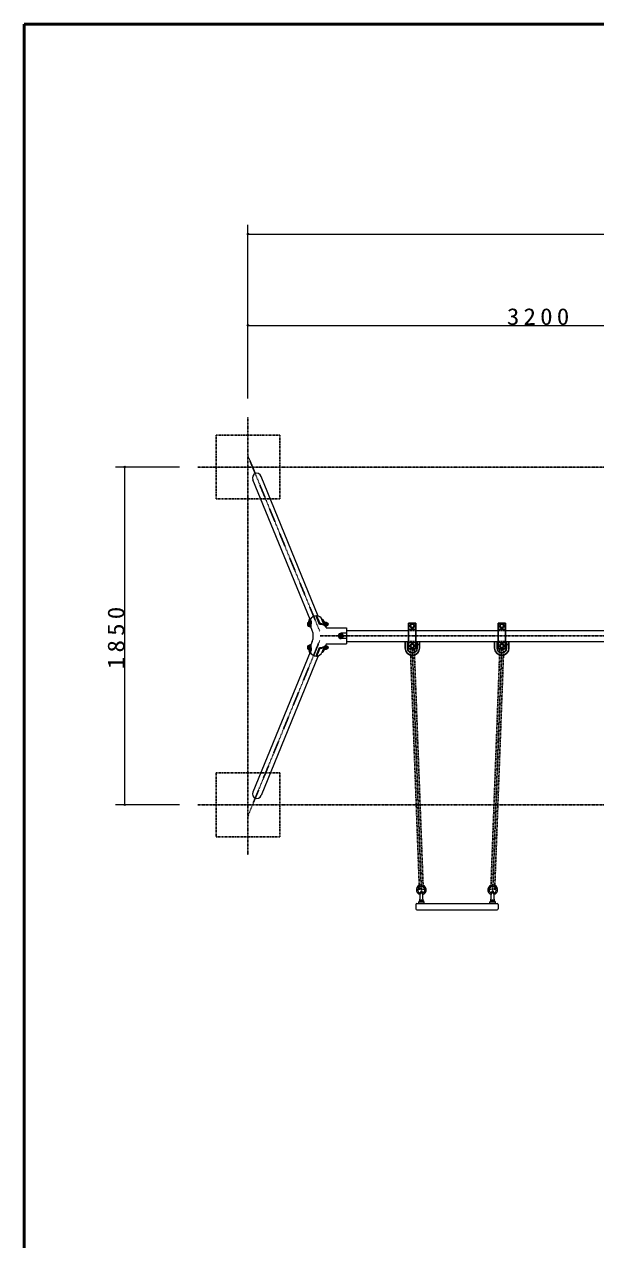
# Model space of a CAD drawing. Units: millimetres at full size. Extents: x -35408 to 50, y -49934 to 13350.
# Drawn here: x -19250 to -16121, y 6693 to 13350 of the extents above; entities that cross this region are included whole.
import ezdxf

# ---------------------------------------------------------------- set-up
doc = ezdxf.new("R2010")
doc.units = ezdxf.units.MM
doc.linetypes.add('USER2', pattern=[6, 3, -1, 1, -1])
doc.linetypes.add('USER4', pattern=[8, 5, -3])
for name, color, linetype, lineweight in [('A3図枠', 7, 'Continuous', 25), ('線', 2, 'Continuous', 25), ('補助', 2, 'Continuous', 25)]:
    doc.layers.add(name, color=color, linetype=linetype, lineweight=lineweight)
doc.styles.add('ＭＳ ゴシック', font='')
doc.styles.get('ＭＳ ゴシック').set_extended_font_data('MS Gothic')

# ---------------------------------------------------------------- blocks, each defined once
blk = doc.blocks.new('dimension_origin')
at = {"color": 0, "linetype": 'Continuous', "lineweight": -2}
blk.add_circle((0, 0), 1.25, dxfattribs=at)

msp = doc.modelspace()

# ---------------------------------------------------------------- linework, layer by layer
at = {"layer": 'A3図枠', "lineweight": 50}
for p, q in [((-19250, 13350), (-19250, 0)), ((0, 13350), (-19250, 13350))]:
    msp.add_line(p, q, dxfattribs=at)
at = {"layer": '線', "color": 20, "linetype": 'USER2'}
for p, q in [((-18025, 8800), (-18025, 11200)), ((-17631.837, 10025), (-18026.029, 10988.583)), ((-18300, 10925), (-11350, 10925)), ((-17630, 10000), (-14825, 10000)), ((-17631.837, 9975), (-18026.029, 9011.417)), ((-17074.776, 8589.106), (-17125, 9932.5)), ((-16685.224, 8589.106), (-16635, 9932.5)), ((-18300, 9075), (-11350, 9075))]:
    msp.add_line(p, q, dxfattribs=at)
at = {"layer": '線', "color": 7, "lineweight": 13}
for p, q in [((-17684.507, 10089.57), (-17997.836, 10855.489)), ((-17639.8, 10108.643), (-17952.855, 10873.89)), ((-17690.865, 10073.114), (-17689.633, 10089.57)), ((-17689.633, 10089.57), (-17684.174, 10089.57)), ((-17607.343, 10059.385), (-17619.942, 10090.183)), ((-17686.712, 10049.839), (-17687.438, 10051.614)), ((-17680.784, 10048.777), (-17685.008, 10048.777)), ((-17673.171, 10030.169), (-17680.784, 10048.777)), ((-17596.716, 10044), (-17599.246, 10050.184)), ((-17596.716, 10044), (-17485, 10044)), ((-17485, 10015), (-17515, 10015)), ((-17485, 10044), (-17485, 9956)), ((-17485, 10030.25), (-17145, 10030.25)), ((-17105, 10030.25), (-16655, 10030.25)), ((-16615, 10030.25), (-16015, 10030.25)), ((-17690.865, 9926.886), (-17689.633, 9910.43)), ((-17686.712, 9950.161), (-17687.438, 9948.386)), ((-17680.784, 9951.223), (-17685.008, 9951.223)), ((-17673.171, 9969.831), (-17680.784, 9951.223)), ((-17607.343, 9940.615), (-17619.942, 9909.817)), ((-17596.716, 9956), (-17599.246, 9949.816)), ((-17596.716, 9956), (-17485, 9956)), ((-17485, 9985), (-17515, 9985)), ((-17485, 9969.75), (-17145, 9969.75)), ((-17105, 9969.75), (-16655, 9969.75)), ((-16615, 9969.75), (-16015, 9969.75)), ((-17684.507, 9910.43), (-17997.836, 9144.511)), ((-17639.8, 9891.357), (-17952.855, 9126.11)), ((-17689.633, 9910.43), (-17684.174, 9910.43)), ((-17619.699, 9910.43), (-17614.197, 9910.43)), ((-17084.712, 8547.791), (-17080.982, 8595.569)), ((-17065.288, 8547.791), (-17069.018, 8595.569)), ((-16694.712, 8547.791), (-16690.982, 8595.569)), ((-16675.288, 8547.791), (-16679.018, 8595.569)), ((-17105, 8529.102), (-17105, 8504.102)), ((-17100, 8534.102), (-16660, 8534.102)), ((-17090, 8535.302), (-17090, 8542.902)), ((-17088.8, 8544.102), (-17061.2, 8544.102)), ((-17088.8, 8534.102), (-17061.2, 8534.102)), ((-17060, 8535.302), (-17060, 8542.902)), ((-16700, 8535.302), (-16700, 8542.902)), ((-16698.8, 8544.102), (-16671.2, 8544.102)), ((-16698.8, 8534.102), (-16671.2, 8534.102)), ((-16670, 8535.302), (-16670, 8542.902)), ((-16655, 8529.102), (-16655, 8504.102)), ((-17100, 8499.102), (-16660, 8499.102))]:
    msp.add_line(p, q, dxfattribs=at)
at = {"layer": '線'}
for p, q in [((-17695.854, 10054.114), (-17696.425, 10054.918)), ((-17695.854, 10073.114), (-17696.392, 10072.357)), ((-17695.066, 10073.114), (-17695.854, 10073.114)), ((-17695.854, 10054.114), (-17695.066, 10054.114)), ((-17687.191, 10073.114), (-17695.066, 10073.114)), ((-17695.066, 10054.114), (-17687.191, 10054.114)), ((-17692.997, 10063.614), (-17686.238, 10063.614)), ((-17684.65, 10077.388), (-17689.633, 10089.57)), ((-17688.143, 10075.614), (-17685.681, 10075.614)), ((-17686.238, 10063.614), (-17687.191, 10073.114)), ((-17687.191, 10054.114), (-17686.238, 10063.614)), ((-17679.191, 10077.388), (-17684.174, 10089.57)), ((-17632.669, 10064.979), (-17651.359, 10110.666)), ((-17649.611, 10106.394), (-17649.291, 10110.655)), ((-17631.751, 10067.78), (-17649.291, 10110.655)), ((-17619.699, 10089.57), (-17614.197, 10089.57)), ((-17609.214, 10077.388), (-17614.197, 10089.57)), ((-17608.737, 10075.614), (-17607.783, 10075.614)), ((-17606.857, 10074.364), (-17604.828, 10074.364)), ((-17595.148, 10073.114), (-17603.955, 10073.114)), ((-17594.195, 10063.614), (-17602.924, 10063.614)), ((-17601.814, 10054.114), (-17595.148, 10054.114)), ((-17595.09, 10073.114), (-17595.148, 10073.114)), ((-17595.148, 10054.114), (-17595.09, 10054.114)), ((-17145, 10070), (-17105, 10070)), ((-17145, 10070), (-17145, 9930)), ((-17124.94, 10066.006), (-17134.44, 10060.522)), ((-17134.44, 10060.522), (-17134.44, 10049.552)), ((-17115.44, 10060.522), (-17124.94, 10066.006)), ((-17115.44, 10049.552), (-17115.44, 10060.522)), ((-17105, 10070), (-17105, 9930)), ((-16655, 10070), (-16615, 10070)), ((-16655, 10070), (-16655, 9930)), ((-16634.94, 10066.006), (-16644.44, 10060.522)), ((-16644.44, 10060.522), (-16644.44, 10049.552)), ((-16625.44, 10060.522), (-16634.94, 10066.006)), ((-16625.44, 10049.552), (-16625.44, 10060.522)), ((-16615, 10070), (-16615, 9930)), ((-17688.143, 10051.614), (-17685.681, 10051.614)), ((-17520.485, 10009.5), (-17525.97, 10000)), ((-17525.97, 10000), (-17520.485, 9990.5)), ((-17509.515, 10009.5), (-17520.485, 10009.5)), ((-17520.485, 9990.5), (-17509.515, 9990.5)), ((-17504.03, 10000), (-17509.515, 10009.5)), ((-17509.515, 9990.5), (-17504.03, 10000)), ((-17142.976, 10035.812), (-17106.976, 10035.812)), ((-17134.44, 10049.552), (-17124.94, 10044.067)), ((-17124.94, 10044.067), (-17115.44, 10049.552)), ((-16652.976, 10035.812), (-16616.976, 10035.812)), ((-16644.44, 10049.552), (-16634.94, 10044.067)), ((-16634.94, 10044.067), (-16625.44, 10049.552)), ((-17695.854, 9926.886), (-17696.425, 9927.691)), ((-17695.854, 9945.886), (-17696.392, 9945.13)), ((-17695.066, 9945.886), (-17695.854, 9945.886)), ((-17695.854, 9926.886), (-17695.066, 9926.886)), ((-17687.191, 9945.886), (-17695.066, 9945.886)), ((-17695.066, 9926.886), (-17687.191, 9926.886)), ((-17692.997, 9936.386), (-17686.238, 9936.386)), ((-17684.65, 9922.612), (-17689.633, 9910.43)), ((-17688.143, 9948.386), (-17685.681, 9948.386)), ((-17688.143, 9924.386), (-17685.681, 9924.386)), ((-17686.238, 9936.386), (-17687.191, 9945.886)), ((-17687.191, 9926.886), (-17686.238, 9936.386)), ((-17679.191, 9922.612), (-17684.174, 9910.43)), ((-17632.669, 9935.021), (-17651.359, 9889.334)), ((-17631.751, 9932.22), (-17649.291, 9889.345)), ((-17609.214, 9922.612), (-17614.197, 9910.43)), ((-17608.737, 9924.386), (-17607.783, 9924.386)), ((-17606.857, 9925.636), (-17604.828, 9925.636)), ((-17603.955, 9926.886), (-17595.148, 9926.886)), ((-17594.195, 9936.386), (-17602.924, 9936.386)), ((-17595.148, 9945.886), (-17601.814, 9945.886)), ((-17595.09, 9945.886), (-17595.148, 9945.886)), ((-17595.148, 9926.886), (-17595.09, 9926.886)), ((-17164, 9969.75), (-17164, 9932.5)), ((-17151, 9969.75), (-17151, 9932.5)), ((-17145, 9930), (-17105, 9930)), ((-17143, 9964.188), (-17107, 9964.188)), ((-17125, 9955.946), (-17134.5, 9950.461)), ((-17134.5, 9950.461), (-17134.5, 9939.492)), ((-17134.5, 9939.492), (-17125, 9934.007)), ((-17115.5, 9950.461), (-17125, 9955.946)), ((-17125, 9934.007), (-17115.5, 9939.492)), ((-17115.5, 9939.492), (-17115.5, 9950.461)), ((-17099, 9969.75), (-17099, 9932.5)), ((-17099, 9952.5), (-17086, 9952.5)), ((-17086, 9969.75), (-17086, 9932.5)), ((-16674, 9969.75), (-16674, 9932.5)), ((-16661, 9969.75), (-16661, 9932.5)), ((-16655, 9930), (-16615, 9930)), ((-16653, 9964.188), (-16617, 9964.188)), ((-16635, 9955.946), (-16644.5, 9950.461)), ((-16644.5, 9950.461), (-16644.5, 9939.492)), ((-16644.5, 9939.492), (-16635, 9934.007)), ((-16625.5, 9950.461), (-16635, 9955.946)), ((-16635, 9934.007), (-16625.5, 9939.492)), ((-16625.5, 9939.492), (-16625.5, 9950.461)), ((-16609, 9969.75), (-16609, 9932.5)), ((-16609, 9952.5), (-16596, 9952.5)), ((-16596, 9969.75), (-16596, 9932.5)), ((-17649.611, 9893.606), (-17649.291, 9889.345)), ((-17085.75, 8547.102), (-17064.25, 8547.102)), ((-17085.75, 8547.102), (-17085.75, 8544.102)), ((-17085.75, 8544.102), (-17064.25, 8544.102)), ((-17085.5, 8548.102), (-17085.5, 8547.102)), ((-17085.5, 8548.102), (-17064.5, 8548.102)), ((-17085.5, 8547.102), (-17064.5, 8547.102)), ((-17080, 8552.902), (-17070, 8552.902)), ((-17065.389, 8544.102), (-17066.192, 8547.102)), ((-17064.25, 8544.102), (-17065.054, 8547.102)), ((-17064.5, 8548.102), (-17064.5, 8547.102)), ((-17064.25, 8547.102), (-17064.25, 8544.102)), ((-16695.75, 8547.102), (-16674.25, 8547.102)), ((-16695.75, 8547.102), (-16695.75, 8544.102)), ((-16695.75, 8544.102), (-16674.25, 8544.102)), ((-16695.5, 8548.102), (-16695.5, 8547.102)), ((-16695.5, 8548.102), (-16674.5, 8548.102)), ((-16695.5, 8547.102), (-16674.5, 8547.102)), ((-16690, 8552.902), (-16680, 8552.902)), ((-16675.389, 8544.102), (-16676.192, 8547.102)), ((-16674.25, 8544.102), (-16675.054, 8547.102)), ((-16674.5, 8548.102), (-16674.5, 8547.102)), ((-16674.25, 8547.102), (-16674.25, 8544.102))]:
    msp.add_line(p, q, dxfattribs=at)
at = {"layer": '線', "color": 4, "linetype": 'USER4'}
for p, q in [((-17145, 10030.25), (-17105, 10030.25)), ((-16655, 10030.25), (-16615, 10030.25)), ((-17145, 9969.75), (-17105, 9969.75)), ((-17086.016, 8608.7), (-17135.493, 9932.108)), ((-17065.03, 8609.485), (-17114.507, 9932.892)), ((-16694.969, 8609.485), (-16645.493, 9932.892)), ((-16673.984, 8608.7), (-16624.507, 9932.108)), ((-16655, 9969.75), (-16615, 9969.75))]:
    msp.add_line(p, q, dxfattribs=at)
for points in [[(-18200, 10750), (-17850, 10750), (-17850, 11100), (-18200, 11100)], [(-18200, 8900), (-17850, 8900), (-17850, 9250), (-18200, 9250)]]:
    msp.add_lwpolyline(points, close=True, dxfattribs=at)
at = {"layer": '線'}
for centre, radius in [((-17124.94, 10055.037), 12), ((-17124.94, 10055.037), 9.5), ((-16634.94, 10055.037), 12), ((-16634.94, 10055.037), 9.5), ((-17515, 10000), 12), ((-17515, 10000), 9.5), ((-17125, 9944.976), 12), ((-17125, 9944.976), 9.5), ((-16635, 9944.976), 12), ((-16635, 9944.976), 9.5)]:
    msp.add_circle(centre, radius, dxfattribs=at)
for centre, radius, start, end in [((-17753.587, 10057.9), 71.639, 357.41378, 15.78562), ((-17678.151, 10057.9), 71.639, 0.70191, 15.78562), ((-17594.488, 10063.614), 8, 272.36259, 87.63741), ((-17753.587, 9942.1), 71.639, 344.21438, 2.58622), ((-17678.151, 9942.1), 71.639, 344.21438, 359.29809), ((-17594.488, 9936.386), 8, 272.36259, 87.63741), ((-17125, 9932.5), 39, 180, 0), ((-17125, 9932.5), 26, 180, 0), ((-16635, 9932.5), 39, 180, 0), ((-16635, 9932.5), 26, 180, 0), ((-17075, 8541.622), 12.339, 113.90552, 148.31866), ((-17075, 8541.622), 12.339, 31.68134, 66.09448), ((-16685, 8541.622), 12.339, 113.90552, 148.31866), ((-16685, 8541.622), 12.339, 31.68134, 66.09448)]:
    msp.add_arc(centre, radius, start, end, dxfattribs=at)
at = {"layer": '線', "color": 7, "lineweight": 13}
for centre, radius, start, end in [((-17746.917, 10000), 79.678, 337.75105, 22.24895), ((-17515, 10000), 15, 90, 270), ((-17075.523, 8609.092), 27, 92.14107, 256.17924), ((-17075.523, 8609.092), 20, 92.14107, 252.8573), ((-17075, 8595.102), 6, 4.46422, 175.53578), ((-17075.523, 8609.092), 27, 286.07159, 92.14107), ((-17075.523, 8609.092), 20, 290.22522, 92.14107), ((-16684.477, 8609.092), 27, 87.85894, 253.92842), ((-16684.477, 8609.092), 20, 87.85894, 249.77479), ((-16685, 8595.102), 6, 4.46422, 175.53578), ((-16684.477, 8609.092), 20, 287.14271, 87.85894), ((-16684.477, 8609.092), 27, 283.82077, 87.85894), ((-17100, 8529.102), 5, 90, 180), ((-17088.8, 8542.902), 1.2, 90, 180), ((-17088.8, 8535.302), 1.2, 180, 270), ((-17088.7, 8548.102), 4, 270, 355.53578), ((-17061.3, 8548.102), 4, 184.46422, 270), ((-17061.2, 8542.902), 1.2, 0, 90), ((-17061.2, 8535.302), 1.2, 270, 0), ((-16698.8, 8542.902), 1.2, 90, 180), ((-16698.8, 8535.302), 1.2, 180, 270), ((-16698.7, 8548.102), 4, 270, 355.53578), ((-16671.3, 8548.102), 4, 184.46422, 270), ((-16671.2, 8542.902), 1.2, 0, 90), ((-16671.2, 8535.302), 1.2, 270, 0), ((-16660, 8529.102), 5, 0, 90), ((-17100, 8504.102), 5, 180, 270), ((-16660, 8504.102), 5, 270, 0)]:
    msp.add_arc(centre, radius, start, end, dxfattribs=at)
for centre, major_axis, ratio, start_param, end_param in [((-17975.345, 10864.69), (-10.15, 24.81), 0.906513, 4.71238898, 7.85398163), ((-17650.78, 10075.795), (-35.171, -14.388), 0.906974, 4.37253431, 5.45487231), ((-17655.113, 10075.795), (-35.171, -14.388), 0.906974, 3.14159265, 4.20126595), ((-17685.008, 10054.667), (0, -5.89), 0.507131, 5.67511878, 6.28318531), ((-17685.008, 9945.333), (0, 5.89), 0.507131, 0, 0.60806652), ((-17650.78, 9924.205), (-35.171, 14.388), 0.906974, 0.82831299, 1.910651), ((-17655.113, 9924.205), (-35.171, 14.388), 0.906974, 2.08191936, 3.14159265), ((-17975.345, 9135.31), (-10.15, -24.81), 0.906513, 4.71238898, 7.85398163)]:
    msp.add_ellipse(centre, major_axis=major_axis, ratio=ratio, start_param=start_param, end_param=end_param, dxfattribs=at)
at = {"layer": '線'}
for centre in [(-17696.022, 10063.614), (-17696.022, 9936.386)]:
    msp.add_ellipse(centre, major_axis=(0, -9), ratio=0.173648, dxfattribs=at)
for centre, major_axis, ratio, start_param, end_param in [((-17693.473, 10068.364), (0.476, -4.75), 0.233139, 3.14159265, 6.23645151), ((-17693.473, 10058.864), (0.476, 4.75), 0.233139, 0.0467338, 3.14159265), ((-17688.143, 10063.614), (0, 12), 0.173648, 2.4843285, 6.94044946), ((-17685.008, 10054.667), (0, -5.89), 0.507131, 5.67511878, 7.85398163), ((-17685.681, 10063.614), (0, 12), 0.173648, 3.14159265, 6.28318531), ((-17633.797, 10034.28), (35.134, 14.373), 0.782052, 0.05658042, 1.23057601), ((-17639.154, 10036.785), (35.134, 14.373), 0.782052, 0.53468094, 1.05909327), ((-17607.783, 10063.614), (0, 12), 0.173648, 4.25384639, 6.28318531), ((-17604.828, 10063.614), (0, 10.75), 0.173648, 3.93507632, 6.28318531), ((-17594.668, 10068.364), (0.473, -4.75), 0.232752, 6.28318531, 9.37839809), ((-17594.668, 10058.864), (0.473, 4.75), 0.232752, 3.18797253, 6.28318531), ((-17594.98, 10063.614), (0, 9), 0.173648, 4.43878695, 4.98599101), ((-17693.473, 9941.136), (0.476, -4.75), 0.233139, 3.14159265, 6.23645151), ((-17693.473, 9931.636), (0.476, 4.75), 0.233139, 0.0467338, 3.14159265), ((-17688.143, 9936.386), (0, 12), 0.173648, 2.4843285, 6.94044946), ((-17685.008, 9945.333), (0, 5.89), 0.507131, 4.71238898, 6.89125183), ((-17685.681, 9936.386), (0, 12), 0.173648, 3.14159265, 6.28318531), ((-17633.797, 9965.72), (35.134, -14.373), 0.782052, 5.05260929, 6.22660489), ((-17639.154, 9963.215), (35.134, -14.373), 0.782052, 5.22409204, 5.74850437), ((-17607.783, 9936.386), (0, 12), 0.173648, 3.14159265, 5.1709316), ((-17604.828, 9936.386), (0, 10.75), 0.173648, 3.14159265, 5.48970186), ((-17594.668, 9941.136), (0.473, -4.75), 0.232752, 6.28318531, 9.37839809), ((-17594.668, 9931.636), (0.473, 4.75), 0.232752, 3.18797253, 6.28318531), ((-17594.98, 9936.386), (0, 9), 0.173648, 4.43878695, 4.98599101)]:
    msp.add_ellipse(centre, major_axis=major_axis, ratio=ratio, start_param=start_param, end_param=end_param, dxfattribs=at)
for points, knots in [([(-17680.814, 10057.726), (-17680.837, 10057.428), (-17680.861, 10057.13), (-17680.88, 10056.832), (-17680.9, 10056.534), (-17680.917, 10056.236), (-17680.931, 10055.938), (-17680.946, 10055.64), (-17680.958, 10055.341), (-17680.967, 10055.043), (-17680.976, 10054.744), (-17680.983, 10054.446), (-17680.987, 10054.147), (-17680.991, 10053.848), (-17680.993, 10053.55), (-17680.992, 10053.251), (-17680.991, 10052.952), (-17680.988, 10052.654), (-17680.981, 10052.355), (-17680.975, 10052.056), (-17680.967, 10051.758), (-17680.955, 10051.459), (-17680.944, 10051.161), (-17680.93, 10050.863), (-17680.914, 10050.564), (-17680.897, 10050.266), (-17680.878, 10049.968), (-17680.857, 10049.67), (-17680.835, 10049.372), (-17680.809, 10049.075), (-17680.784, 10048.777)], [0, 0, 0, 0, 1, 1, 1, 2, 2, 2, 3, 3, 3, 4, 4, 4, 5, 5, 5, 6, 6, 6, 7, 7, 7, 8, 8, 8, 9, 9, 9, 10, 10, 10, 10]), ([(-17679.191, 10077.388), (-17679.082, 10076.958), (-17678.973, 10076.528), (-17678.882, 10076.094), (-17678.791, 10075.66), (-17678.709, 10075.223), (-17678.647, 10074.784), (-17678.584, 10074.345), (-17678.534, 10073.903), (-17678.506, 10073.46), (-17678.479, 10073.018), (-17678.468, 10072.573), (-17678.484, 10072.13), (-17678.5, 10071.687), (-17678.542, 10071.244), (-17678.602, 10070.805), (-17678.661, 10070.366), (-17678.747, 10069.929), (-17678.839, 10069.495), (-17678.931, 10069.061), (-17679.042, 10068.631), (-17679.153, 10068.202), (-17679.265, 10067.772), (-17679.388, 10067.346), (-17679.506, 10066.918), (-17679.623, 10066.49), (-17679.747, 10066.064), (-17679.858, 10065.635), (-17679.969, 10065.205), (-17680.079, 10064.775), (-17680.172, 10064.341), (-17680.264, 10063.907), (-17680.345, 10063.47), (-17680.413, 10063.032), (-17680.481, 10062.594), (-17680.534, 10062.153), (-17680.58, 10061.712), (-17680.627, 10061.271), (-17680.661, 10060.828), (-17680.691, 10060.385), (-17680.721, 10059.943), (-17680.743, 10059.499), (-17680.763, 10059.056), (-17680.783, 10058.613), (-17680.799, 10058.169), (-17680.814, 10057.726)], [0, 0, 0, 0, 1, 1, 1, 2, 2, 2, 3, 3, 3, 4, 4, 4, 5, 5, 5, 6, 6, 6, 7, 7, 7, 8, 8, 8, 9, 9, 9, 10, 10, 10, 11, 11, 11, 12, 12, 12, 13, 13, 13, 14, 14, 14, 15, 15, 15, 15]), ([(-17680.814, 9942.274), (-17680.837, 9942.572), (-17680.861, 9942.87), (-17680.88, 9943.168), (-17680.9, 9943.466), (-17680.917, 9943.764), (-17680.931, 9944.062), (-17680.946, 9944.36), (-17680.958, 9944.659), (-17680.967, 9944.957), (-17680.976, 9945.256), (-17680.983, 9945.554), (-17680.987, 9945.853), (-17680.991, 9946.152), (-17680.993, 9946.45), (-17680.992, 9946.749), (-17680.991, 9947.048), (-17680.988, 9947.346), (-17680.981, 9947.645), (-17680.975, 9947.944), (-17680.967, 9948.242), (-17680.955, 9948.541), (-17680.944, 9948.839), (-17680.93, 9949.137), (-17680.914, 9949.436), (-17680.897, 9949.734), (-17680.878, 9950.032), (-17680.857, 9950.33), (-17680.835, 9950.628), (-17680.809, 9950.925), (-17680.784, 9951.223)], [0, 0, 0, 0, 1, 1, 1, 2, 2, 2, 3, 3, 3, 4, 4, 4, 5, 5, 5, 6, 6, 6, 7, 7, 7, 8, 8, 8, 9, 9, 9, 10, 10, 10, 10]), ([(-17679.191, 9922.612), (-17679.082, 9923.042), (-17678.973, 9923.472), (-17678.882, 9923.906), (-17678.791, 9924.34), (-17678.709, 9924.777), (-17678.647, 9925.216), (-17678.584, 9925.655), (-17678.534, 9926.097), (-17678.506, 9926.54), (-17678.479, 9926.982), (-17678.468, 9927.427), (-17678.484, 9927.87), (-17678.5, 9928.313), (-17678.542, 9928.756), (-17678.602, 9929.195), (-17678.661, 9929.634), (-17678.747, 9930.071), (-17678.839, 9930.505), (-17678.931, 9930.939), (-17679.042, 9931.369), (-17679.153, 9931.798), (-17679.265, 9932.228), (-17679.388, 9932.654), (-17679.506, 9933.082), (-17679.623, 9933.51), (-17679.747, 9933.936), (-17679.858, 9934.365), (-17679.969, 9934.795), (-17680.079, 9935.225), (-17680.172, 9935.659), (-17680.264, 9936.093), (-17680.345, 9936.53), (-17680.413, 9936.968), (-17680.481, 9937.406), (-17680.534, 9937.847), (-17680.58, 9938.288), (-17680.627, 9938.729), (-17680.661, 9939.172), (-17680.691, 9939.615), (-17680.721, 9940.057), (-17680.743, 9940.501), (-17680.763, 9940.944), (-17680.783, 9941.387), (-17680.799, 9941.831), (-17680.814, 9942.274)], [0, 0, 0, 0, 1, 1, 1, 2, 2, 2, 3, 3, 3, 4, 4, 4, 5, 5, 5, 6, 6, 6, 7, 7, 7, 8, 8, 8, 9, 9, 9, 10, 10, 10, 11, 11, 11, 12, 12, 12, 13, 13, 13, 14, 14, 14, 15, 15, 15, 15])]:
    msp.add_open_spline(points, degree=3, knots=knots, dxfattribs=at)
at = {"layer": '補助', "lineweight": 13}
for p, q in [((-18025, 11300), (-18025, 12250.898)), ((-18025, 12200.898), (-11625, 12200.898)), ((-18025, 11300), (-18025, 11750.898)), ((-18025, 11700.898), (-14825, 11700.898)), ((-18400, 10925), (-18750, 10925)), ((-18700, 9075), (-18700, 10925)), ((-18400, 9075), (-18750, 9075))]:
    msp.add_line(p, q, dxfattribs=at)

# ---------------------------------------------------------------- block references
at = {"layer": '補助', "lineweight": 13, "xscale": 3.33, "yscale": 3.33}
for p in [(-18025, 12200.898), (-18025, 11700.898)]:
    msp.add_blockref('dimension_origin', p, dxfattribs=at)
for p, rotation in [((-18700, 10925), 270), ((-18700, 9075), 90)]:
    msp.add_blockref('dimension_origin', p, dxfattribs=dict(at, rotation=rotation))

# ---------------------------------------------------------------- texts
at = {"layer": '補助', "insert": (-16425, 11701.898), "char_height": 91.64, "attachment_point": 8, "style": 'ＭＳ ゴシック'}
msp.add_mtext('\\T1.33;\\W1.1;3200', dxfattribs=at)
at = {"layer": '補助', "insert": (-18701, 10000), "char_height": 91.64, "attachment_point": 8, "rotation": 90, "style": 'ＭＳ ゴシック'}
msp.add_mtext('\\T1.33;\\W1.1;1850', dxfattribs=at)

doc.saveas('drawing.dxf')
